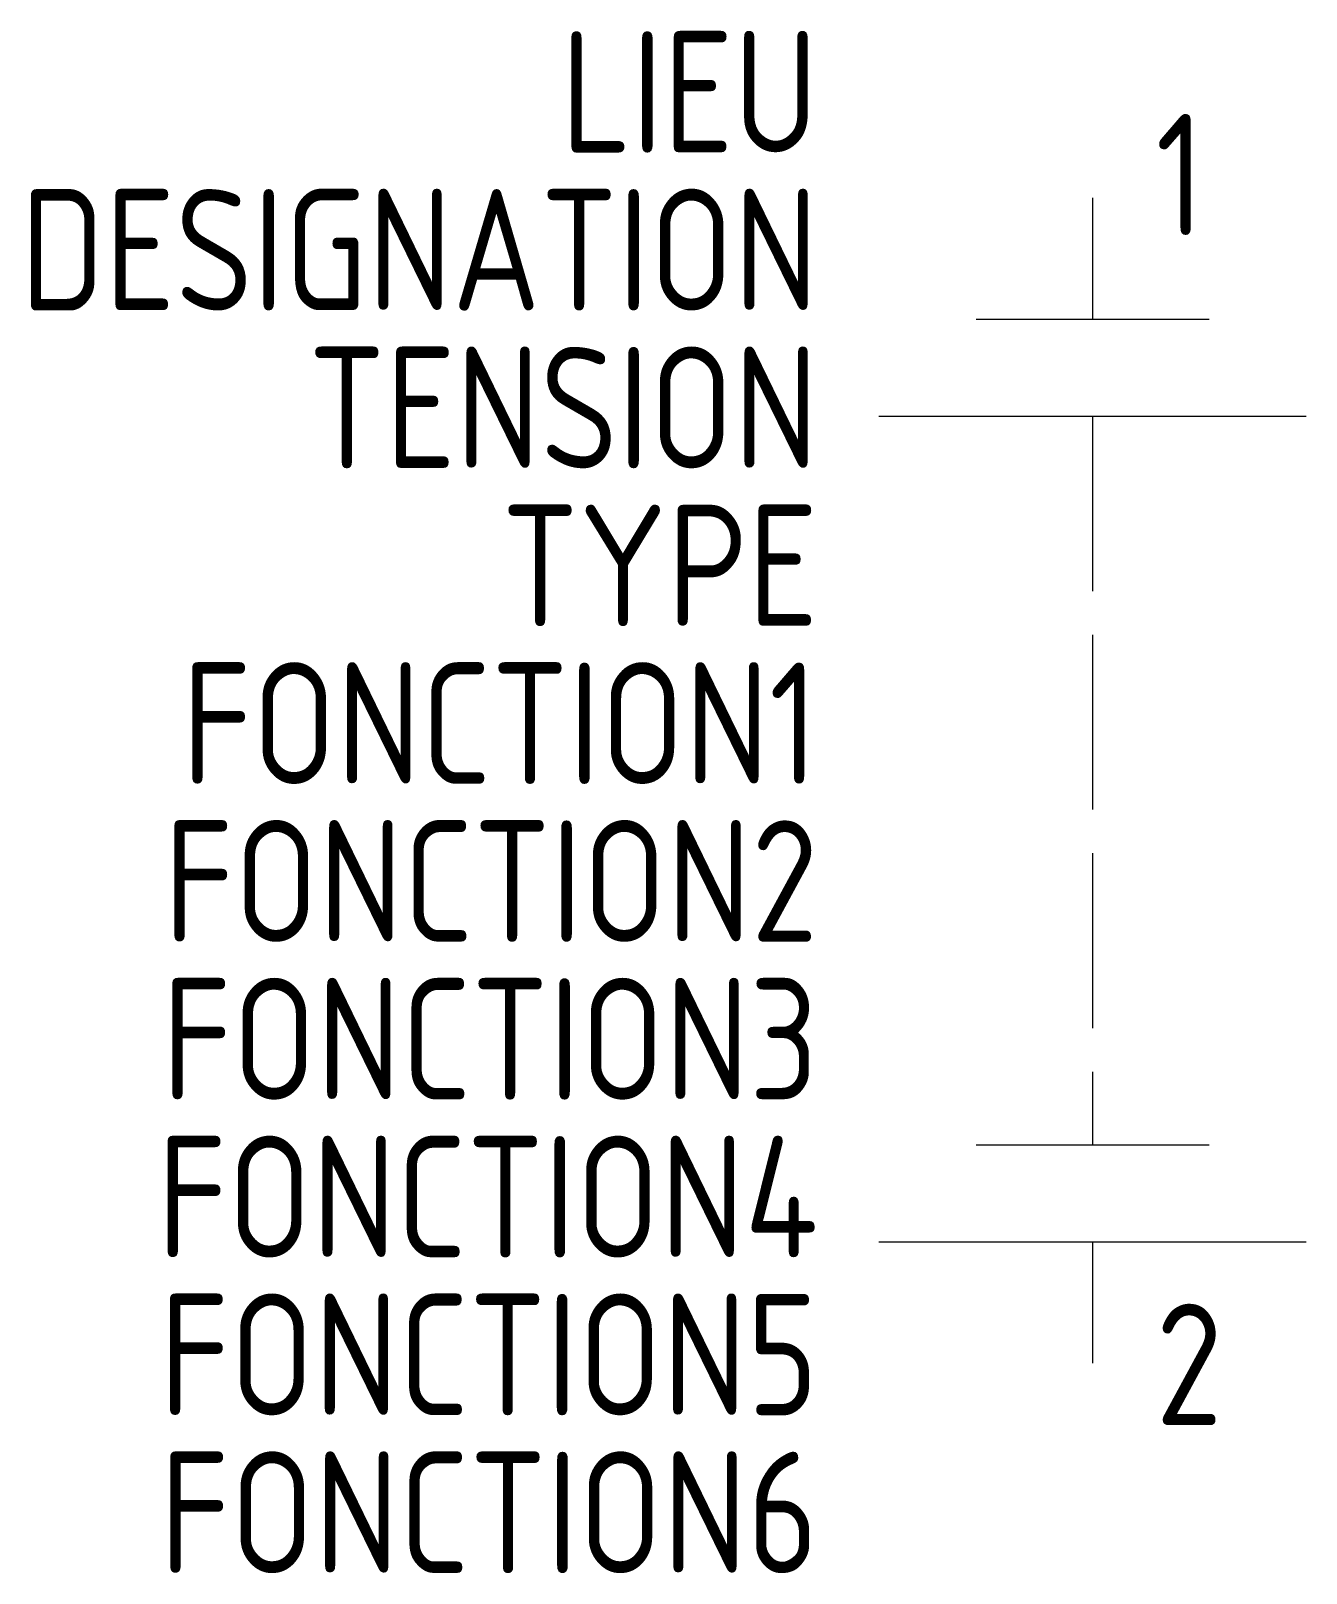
# Model space of a CAD drawing. Extents: x -1606.5 to -1580.2, y -907.9 to -876.2.
import ezdxf
from ezdxf.enums import TextEntityAlignment as Align

# ---------------------------------------------------------------- set-up
doc = ezdxf.new("R2010")
doc.units = 0
doc.header["$LTSCALE"] = 0.3
doc.linetypes.add('ACAD_ISO02W100', pattern=[15, 12, -3])
for name, color, linetype in [('SYMB_FIL', 3, 'CONTINUOUS'), ('SYMB_LIAISON', 1, 'ACAD_ISO02W100'), ('SYMB_TXT_CONTACT', 2, 'CONTINUOUS'), ('SYMB_TXT_NOM', 3, 'CONTINUOUS')]:
    doc.layers.add(name, color=color, linetype=linetype)
doc.styles.add('NET2_5', font='isocp.shx', dxfattribs={"width": 0.9, "height": 2.5})

msp = doc.modelspace()

# ---------------------------------------------------------------- linework, layer by layer
at = {"layer": 'SYMB_FIL'}
for p, q in [((-1584.634, -879.593), (-1584.634, -882.093)), ((-1587.034, -882.093), (-1582.234, -882.093)), ((-1589.034, -884.093), (-1580.234, -884.093)), ((-1587.034, -899.093), (-1582.234, -899.093)), ((-1589.034, -901.093), (-1580.234, -901.093)), ((-1584.634, -901.093), (-1584.634, -903.593))]:
    msp.add_line(p, q, dxfattribs=at)
at = {"layer": 'SYMB_LIAISON'}
msp.add_line((-1584.634, -884.093), (-1584.634, -899.093), dxfattribs=at)

# ---------------------------------------------------------------- texts
at = {"layer": 'SYMB_TXT_CONTACT', "style": 'NET2_5', "width": 0.9, "flags": 8}
for tag, p, s in [('1', (-1583.334, -880.368), '-'), ('2', (-1583.334, -904.868), '+')]:
    msp.add_attdef(tag, p, s, height=2.5, dxfattribs=at)
at = {"layer": 'SYMB_TXT_NOM', "style": 'NET2_5', "width": 0.9, "flags": 8}
for tag, text, p in [('LIEU', '', (-1590.284, -878.665)), ('DESIGNATION', 'G?', (-1590.284, -881.915)), ('TENSION', '', (-1590.284, -885.165)), ('TYPE', '', (-1590.284, -888.415)), ('FONCTION1', '', (-1590.284, -891.665)), ('FONCTION2', '', (-1590.284, -894.915)), ('FONCTION3', '', (-1590.284, -898.165)), ('FONCTION4', '', (-1590.284, -901.415)), ('FONCTION5', '', (-1590.284, -904.665)), ('FONCTION6', '', (-1590.284, -907.915))]:
    msp.add_attdef(tag, text=text, height=2.5, dxfattribs=at).set_placement(p, align=Align.RIGHT)

doc.saveas('drawing.dxf')
